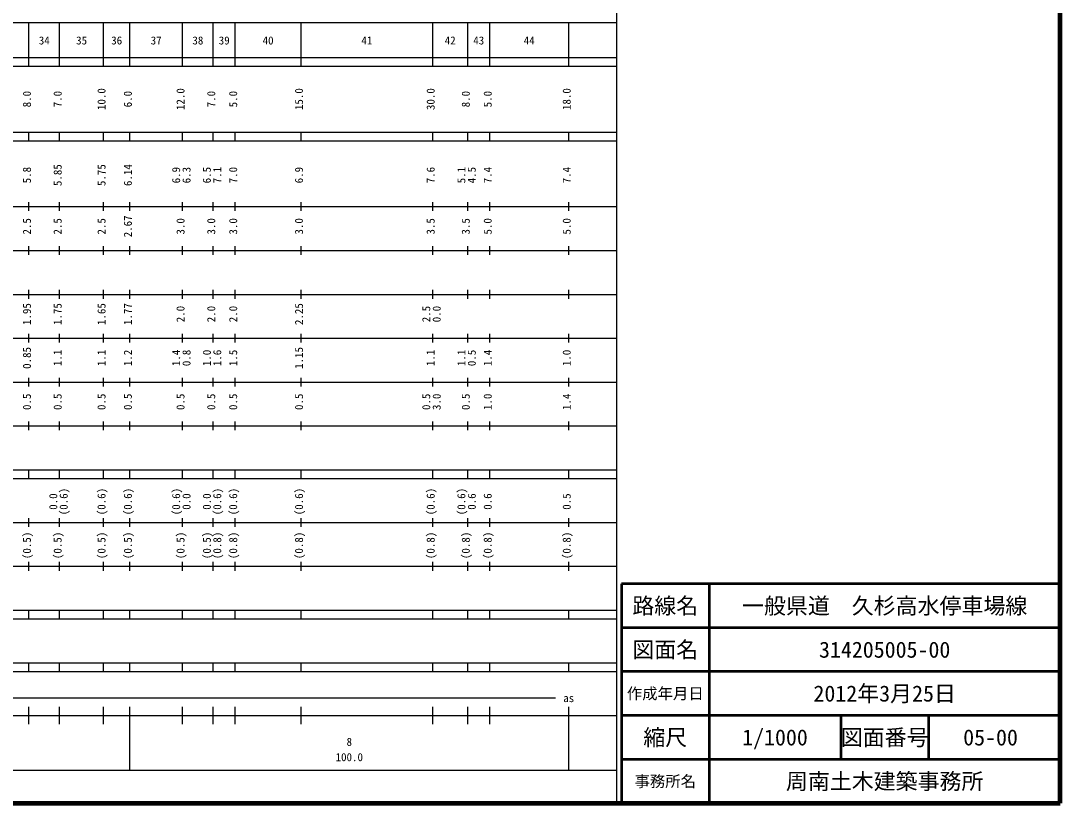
# Model space of a CAD drawing. Units: millimetres on the paper, enlarged 1000 times. Extents: x 40000 to 680000, y 20000 to 380000.
# Drawn here: x 443143 to 680000, y 20000 to 198357 of the extents above; entities that cross this region are included whole.
import ezdxf
from ezdxf.enums import TextEntityAlignment as Align

# ---------------------------------------------------------------- set-up
doc = ezdxf.new("R2010")
doc.units = ezdxf.units.MM
doc.header["$LTSCALE"] = 1000
for name, color, linetype, lineweight in [('M-TTL', 2, 'Continuous', 140), ('M-TTL-BAND', 7, 'Continuous', 25), ('M-TTL-FRAM', 2, 'Continuous', 50), ('M-TTL-LINE', 7, 'Continuous', 50)]:
    doc.layers.add(name, color=color, linetype=linetype, lineweight=lineweight)
doc.layers.add('M-TTL-TXT', color=7, linetype='Continuous')
doc.styles.add('ＭＳ ゴシック', font='')
doc.styles.get('ＭＳ ゴシック').set_extended_font_data('MS Gothic')

msp = doc.modelspace()

# ---------------------------------------------------------------- linework, layer by layer
at = {"layer": 'M-TTL'}
for p, q in [((680000, 20000), (680000, 380000)), ((40000, 20000), (680000, 20000))]:
    msp.add_line(p, q, dxfattribs=at)
at = {"layer": 'M-TTL-BAND'}
for p, q in [((579000, 20000), (579000, 370000)), ((68000, 198000), (579000, 198000)), ((445000, 188000), (445000, 198000)), ((452000, 188000), (452000, 198000)), ((462000, 188000), (462000, 198000)), ((468000, 188000), (468000, 198000)), ((480000, 188000), (480000, 198000)), ((487000, 188000), (487000, 198000)), ((492000, 188000), (492000, 198000)), ((507000, 188000), (507000, 198000)), ((537000, 188000), (537000, 198000)), ((545000, 188000), (545000, 198000)), ((550000, 188000), (550000, 198000)), ((568000, 188000), (568000, 198000)), ((40000, 190000), (579000, 190000)), ((40000, 188000), (579000, 188000)), ((40000, 173000), (579000, 173000)), ((445000, 171000), (445000, 173000)), ((452000, 171000), (452000, 173000)), ((462000, 171000), (462000, 173000)), ((468000, 171000), (468000, 173000)), ((480000, 171000), (480000, 173000)), ((487000, 171000), (487000, 173000)), ((492000, 171000), (492000, 173000)), ((507000, 171000), (507000, 173000)), ((537000, 171000), (537000, 173000)), ((545000, 171000), (545000, 173000)), ((550000, 171000), (550000, 173000)), ((568000, 171000), (568000, 173000)), ((40000, 171000), (579000, 171000)), ((445000, 155000), (445000, 157000)), ((452000, 155000), (452000, 157000)), ((462000, 155000), (462000, 157000)), ((468000, 155000), (468000, 157000)), ((480000, 155000), (480000, 157000)), ((487000, 155000), (487000, 157000)), ((492000, 155000), (492000, 157000)), ((507000, 155000), (507000, 157000)), ((537000, 155000), (537000, 157000)), ((545000, 155000), (545000, 157000)), ((550000, 155000), (550000, 157000)), ((568000, 155000), (568000, 157000)), ((40000, 156000), (579000, 156000)), ((445000, 145000), (445000, 147000)), ((452000, 145000), (452000, 147000)), ((462000, 145000), (462000, 147000)), ((468000, 145000), (468000, 147000)), ((480000, 145000), (480000, 147000)), ((487000, 145000), (487000, 147000)), ((492000, 145000), (492000, 147000)), ((507000, 145000), (507000, 147000)), ((537000, 145000), (537000, 147000)), ((545000, 145000), (545000, 147000)), ((550000, 145000), (550000, 147000)), ((568000, 145000), (568000, 147000)), ((46000, 146000), (579000, 146000)), ((52000, 136000), (579000, 136000)), ((445000, 135000), (445000, 137000)), ((452000, 135000), (452000, 137000)), ((462000, 135000), (462000, 137000)), ((468000, 135000), (468000, 137000)), ((480000, 135000), (480000, 137000)), ((487000, 135000), (487000, 137000)), ((492000, 135000), (492000, 137000)), ((507000, 135000), (507000, 137000)), ((537000, 135000), (537000, 137000)), ((545000, 135000), (545000, 137000)), ((550000, 135000), (550000, 137000)), ((568000, 135000), (568000, 137000)), ((46000, 126000), (579000, 126000)), ((445000, 125000), (445000, 127000)), ((452000, 125000), (452000, 127000)), ((462000, 125000), (462000, 127000)), ((468000, 125000), (468000, 127000)), ((480000, 125000), (480000, 127000)), ((487000, 125000), (487000, 127000)), ((492000, 125000), (492000, 127000)), ((507000, 125000), (507000, 127000)), ((537000, 125000), (537000, 127000)), ((545000, 125000), (545000, 127000)), ((550000, 125000), (550000, 127000)), ((568000, 125000), (568000, 127000)), ((445000, 115000), (445000, 117000)), ((452000, 115000), (452000, 117000)), ((462000, 115000), (462000, 117000)), ((468000, 115000), (468000, 117000)), ((480000, 115000), (480000, 117000)), ((487000, 115000), (487000, 117000)), ((492000, 115000), (492000, 117000)), ((507000, 115000), (507000, 117000)), ((537000, 115000), (537000, 117000)), ((545000, 115000), (545000, 117000)), ((550000, 115000), (550000, 117000)), ((568000, 115000), (568000, 117000)), ((52000, 116000), (579000, 116000)), ((445000, 105000), (445000, 107000)), ((452000, 105000), (452000, 107000)), ((462000, 105000), (462000, 107000)), ((468000, 105000), (468000, 107000)), ((480000, 105000), (480000, 107000)), ((487000, 105000), (487000, 107000)), ((492000, 105000), (492000, 107000)), ((507000, 105000), (507000, 107000)), ((537000, 105000), (537000, 107000)), ((545000, 105000), (545000, 107000)), ((550000, 105000), (550000, 107000)), ((568000, 105000), (568000, 107000)), ((46000, 106000), (579000, 106000)), ((40000, 96000), (579000, 96000)), ((445000, 94000), (445000, 96000)), ((452000, 94000), (452000, 96000)), ((462000, 94000), (462000, 96000)), ((468000, 94000), (468000, 96000)), ((480000, 94000), (480000, 96000)), ((487000, 94000), (487000, 96000)), ((492000, 94000), (492000, 96000)), ((507000, 94000), (507000, 96000)), ((537000, 94000), (537000, 96000)), ((545000, 94000), (545000, 96000)), ((550000, 94000), (550000, 96000)), ((568000, 94000), (568000, 96000)), ((40000, 94000), (579000, 94000)), ((49000, 84000), (579000, 84000)), ((445000, 83000), (445000, 85000)), ((452000, 83000), (452000, 85000)), ((462000, 83000), (462000, 85000)), ((468000, 83000), (468000, 85000)), ((480000, 83000), (480000, 85000)), ((487000, 83000), (487000, 85000)), ((492000, 83000), (492000, 85000)), ((507000, 83000), (507000, 85000)), ((537000, 83000), (537000, 85000)), ((545000, 83000), (545000, 85000)), ((550000, 83000), (550000, 85000)), ((568000, 83000), (568000, 85000)), ((40000, 74000), (579000, 74000)), ((445000, 73000), (445000, 75000)), ((452000, 73000), (452000, 75000)), ((462000, 73000), (462000, 75000)), ((468000, 73000), (468000, 75000)), ((480000, 73000), (480000, 75000)), ((487000, 73000), (487000, 75000)), ((492000, 73000), (492000, 75000)), ((507000, 73000), (507000, 75000)), ((537000, 73000), (537000, 75000)), ((545000, 73000), (545000, 75000)), ((550000, 73000), (550000, 75000)), ((568000, 73000), (568000, 75000)), ((40000, 64000), (579000, 64000)), ((445000, 62000), (445000, 64000)), ((452000, 62000), (452000, 64000)), ((462000, 62000), (462000, 64000)), ((468000, 62000), (468000, 64000)), ((480000, 62000), (480000, 64000)), ((487000, 62000), (487000, 64000)), ((492000, 62000), (492000, 64000)), ((507000, 62000), (507000, 64000)), ((537000, 62000), (537000, 64000)), ((545000, 62000), (545000, 64000)), ((550000, 62000), (550000, 64000)), ((568000, 62000), (568000, 64000)), ((40000, 62000), (579000, 62000)), ((40000, 52000), (579000, 52000)), ((40000, 50000), (579000, 50000)), ((445000, 50000), (445000, 52000)), ((452000, 50000), (452000, 52000)), ((462000, 50000), (462000, 52000)), ((468000, 50000), (468000, 52000)), ((480000, 50000), (480000, 52000)), ((487000, 50000), (487000, 52000)), ((492000, 50000), (492000, 52000)), ((507000, 50000), (507000, 52000)), ((537000, 50000), (537000, 52000)), ((545000, 50000), (545000, 52000)), ((550000, 50000), (550000, 52000)), ((568000, 50000), (568000, 52000)), ((351500, 44000), (565000, 44000)), ((445000, 38000), (445000, 42000)), ((452000, 38000), (452000, 42000)), ((462000, 38000), (462000, 42000)), ((468000, 27500), (468000, 42000)), ((480000, 38000), (480000, 42000)), ((487000, 38000), (487000, 42000)), ((492000, 38000), (492000, 42000)), ((507000, 38000), (507000, 42000)), ((537000, 38000), (537000, 42000)), ((545000, 38000), (545000, 42000)), ((550000, 38000), (550000, 42000)), ((568000, 27500), (568000, 42000)), ((40000, 40000), (579000, 40000)), ((68000, 27500), (579000, 27500))]:
    msp.add_line(p, q, dxfattribs=at)
at = {"layer": 'M-TTL-FRAM'}
for p, q in [((680000, 70000), (580000, 70000)), ((580000, 70000), (580000, 20000))]:
    msp.add_line(p, q, dxfattribs=at)
at = {"layer": 'M-TTL-LINE'}
for p, q in [((600000, 70000), (600000, 20000)), ((680000, 60000), (580000, 60000)), ((680000, 50000), (580000, 50000)), ((680000, 40000), (580000, 40000)), ((630000, 40000), (630000, 30000)), ((650000, 40000), (650000, 30000)), ((680000, 30000), (580000, 30000))]:
    msp.add_line(p, q, dxfattribs=at)

# ---------------------------------------------------------------- texts
at = {"layer": 'M-TTL-BAND', "style": 'ＭＳ ゴシック'}
for s, p in [('34', (448500, 192405)), ('35', (457000, 192405)), ('36', (465000, 192405)), ('37', (474000, 192405)), ('38', (483500, 192405)), ('39', (489500, 192405)), ('40', (499500, 192405)), ('41', (522000, 192405)), ('42', (541000, 192405)), ('43', (547500, 192405)), ('44', (559000, 192405)), ('as', (568000, 42500)), ('8', (518000, 32523)), ('100.0', (518000, 29033))]:
    msp.add_text(s, height=1833, dxfattribs=at).set_placement(p, align=Align.BOTTOM_CENTER)
for s, p in [('10.0', (463000, 180500)), ('12.0', (481000, 180500)), ('15.0', (508000, 180500)), ('30.0', (538000, 180500)), ('18.0', (569000, 180500)), ('8.0', (446000, 180500)), ('7.0', (453000, 180500)), ('6.0', (469000, 180500)), ('7.0', (488000, 180500)), ('5.0', (493000, 180500)), ('8.0', (546000, 180500)), ('5.0', (551000, 180500)), ('5.8', (446000, 163174)), ('5.85', (453000, 163174)), ('5.75', (463000, 163174)), ('6.14', (469000, 163174)), ('6.9', (480000, 163174)), ('6.3', (482370, 163174)), ('6.5', (487000, 163174)), ('7.1', (489370, 163174)), ('7.0', (493000, 163174)), ('6.9', (508000, 163174)), ('7.6', (538000, 163174)), ('5.1', (545000, 163174)), ('4.5', (547370, 163174)), ('7.4', (551000, 163174)), ('7.4', (569000, 163174)), ('2.5', (446000, 151500)), ('2.5', (453000, 151500)), ('2.5', (463000, 151500)), ('2.67', (469000, 151500)), ('3.0', (481000, 151500)), ('3.0', (488000, 151500)), ('3.0', (493000, 151500)), ('3.0', (508000, 151500)), ('3.5', (538000, 151500)), ('3.5', (546000, 151500)), ('5.0', (551000, 151500)), ('5.0', (569000, 151500)), ('1.95', (446000, 131500)), ('1.75', (453000, 131500)), ('1.65', (463000, 131500)), ('1.77', (469000, 131500)), ('2.0', (481000, 131500)), ('2.0', (488000, 131500)), ('2.0', (493000, 131500)), ('2.25', (508000, 131500)), ('2.5', (537000, 131500)), ('0.0', (539370, 131500)), ('0.85', (446000, 121500)), ('1.1', (453000, 121500)), ('1.1', (463000, 121500)), ('1.2', (469000, 121500)), ('1.4', (480000, 121500)), ('0.8', (482370, 121500)), ('1.0', (487000, 121500)), ('1.6', (489370, 121500)), ('1.5', (493000, 121500)), ('1.15', (508000, 121500)), ('1.1', (538000, 121500)), ('1.1', (545000, 121500)), ('0.5', (547370, 121500)), ('1.4', (551000, 121500)), ('1.0', (569000, 121500)), ('0.5', (446000, 111500)), ('0.5', (453000, 111500)), ('0.5', (463000, 111500)), ('0.5', (469000, 111500)), ('0.5', (481000, 111500)), ('0.5', (488000, 111500)), ('0.5', (493000, 111500)), ('0.5', (508000, 111500)), ('0.5', (537000, 111500)), ('3.0', (539370, 111500)), ('0.5', (546000, 111500)), ('1.0', (551000, 111500)), ('1.4', (569000, 111500)), ('0.0', (452000, 88764)), ('(0.6)', (454370, 88764)), ('(0.6)', (463000, 88764)), ('(0.6)', (469000, 88764)), ('(0.6)', (480000, 88764)), ('0.0', (482370, 88764)), ('0.0', (487000, 88764)), ('(0.6)', (489370, 88764)), ('(0.6)', (493000, 88764)), ('(0.6)', (508000, 88764)), ('(0.6)', (538000, 88764)), ('(0.6)', (545000, 88764)), ('0.6', (547370, 88764)), ('0.6', (551000, 88764)), ('0.5', (569000, 88764)), ('(0.5)', (446000, 78764)), ('(0.5)', (453000, 78764)), ('(0.5)', (463000, 78764)), ('(0.5)', (469000, 78764)), ('(0.5)', (481000, 78764)), ('(0.5)', (487000, 78764)), ('(0.8)', (489370, 78764)), ('(0.8)', (493000, 78764)), ('(0.8)', (508000, 78764)), ('(0.8)', (538000, 78764)), ('(0.8)', (546000, 78764)), ('(0.8)', (551000, 78764)), ('(0.8)', (569000, 78764))]:
    msp.add_text(s, height=1833, rotation=90, dxfattribs=at).set_placement(p, align=Align.BOTTOM_CENTER)
at = {"layer": 'M-TTL-TXT', "style": 'ＭＳ ゴシック'}
for s, height, p in [('路線名', 3666, (590000, 65000)), ('路線名', 3666, (590000, 65000)), ('一般県道\u3000久杉高水停車場線', 3666, (640000, 65000)), ('図面名', 3666, (590000, 55000)), ('図面名', 3666, (590000, 55000)), ('314205005-00', 3666, (640000, 55000)), ('2012年3月25日', 3666, (640000, 45000)), ('作成年月日', 2566, (590000, 45000)), ('作成年月日', 2566, (590000, 45000)), ('縮尺', 3666, (590000, 35000)), ('縮尺', 3666, (590000, 35000)), ('1/1000', 3666, (615000, 35000)), ('図面番号', 3666, (640000, 35000)), ('図面番号', 3666, (640000, 35000)), ('05-00', 3666, (664125, 35000)), ('事務所名', 2566, (590000, 25000)), ('事務所名', 2566, (590000, 25000)), ('周南土木建築事務所', 3666, (640000, 25000))]:
    msp.add_text(s, height=height, dxfattribs=at).set_placement(p, align=Align.MIDDLE_CENTER)

doc.saveas('drawing.dxf')
